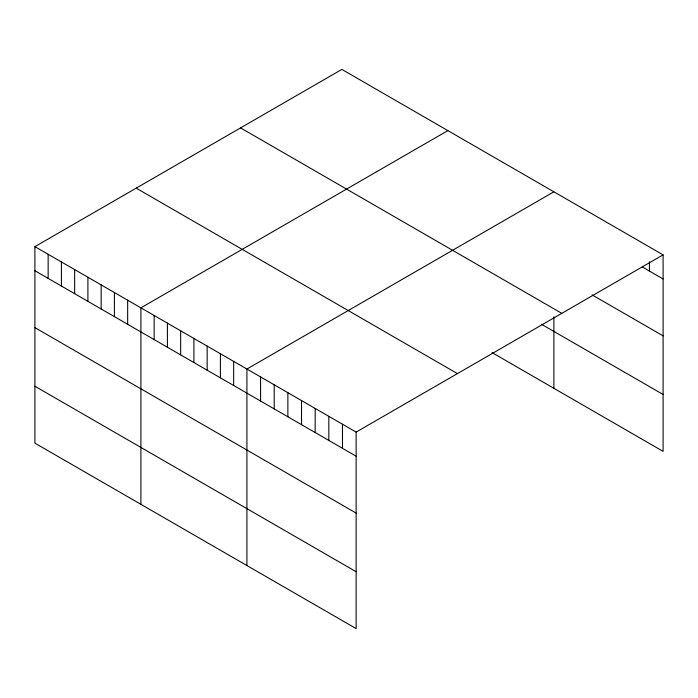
<?xml version="1.0" encoding="UTF-8"?>
<svg xmlns="http://www.w3.org/2000/svg" width="698" height="698" viewBox="0 0 698 698"><rect width="100%" height="100%" fill="white"/><g stroke="black" fill="none" stroke-linecap="round" stroke-linejoin="round"><path stroke-width="1.05" d="M34.9 246.638L356.128 432.097L356.128 628.593L34.9 443.134L34.9 246.638L341.872 69.407L663.1 254.866L663.1 451.362L492.046 352.603M447.872 130.613L140.909 307.835L140.909 504.331M553.88 191.81L246.918 369.041L246.918 565.537M356.128 432.097L663.1 254.866M642.169 266.889L663.1 278.973M592.105 294.879L663.1 335.86M240.566 127.891L561.803 313.358M541.517 324.282L663.1 394.475M136.197 188.146L457.434 373.613M34.9 270.737L356.128 456.195M34.9 327.624L356.128 513.091M34.9 386.238L356.128 571.706M649.445 261.663L649.445 271.086M553.88 316.761L553.88 388.306M342.482 424.218L342.482 448.317M328.828 416.331L328.828 440.438M315.173 408.452L315.173 432.551M301.527 400.565L301.527 424.672M287.873 392.686L287.873 416.785M274.218 384.807L274.218 408.906M260.563 376.92L260.563 401.027M233.664 361.389L233.664 385.488M220.411 353.738L220.411 377.836M207.158 346.086L207.158 370.193M193.913 338.434L193.913 362.541M180.66 330.791L180.66 354.889M167.407 323.139L167.407 347.238M154.153 315.487L154.153 339.586M127.655 300.184L127.655 324.291M114.402 292.532L114.402 316.639M101.158 284.889L101.158 308.987M87.904 277.237L87.904 301.335M74.651 269.585L74.651 293.684M61.398 261.933L61.398 286.04M48.153 254.281L48.153 278.389"/></g></svg>
